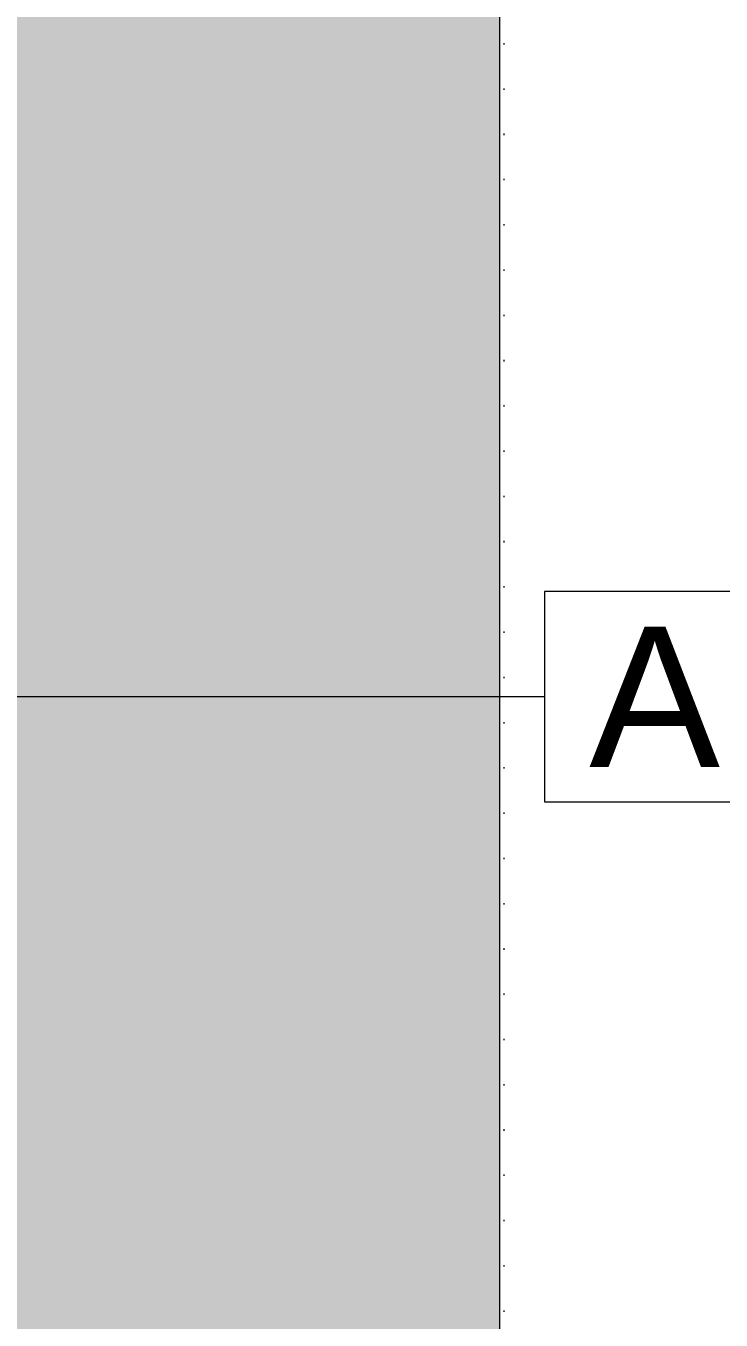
# Model space of a CAD drawing. Extents: x -1299 to 23780, y -3010 to 8106.
# Drawn here: x 4788.7 to 4838.3, y 996.8 to 1089.1 of the extents above; entities that cross this region are included whole.
import ezdxf
from ezdxf.enums import TextEntityAlignment as Align

# ---------------------------------------------------------------- set-up
doc = ezdxf.new("R2010")
doc.units = 0
doc.header["$LTSCALE"] = 25
doc.header["$MEASUREMENT"] = 0
doc.linetypes.add('DOT2', pattern=[0.125, 0, -0.125])
doc.layers.get('0').update_dxf_attribs({"color": 9, "lineweight": 9})
for name, color, linetype, lineweight in [('06D', 9, 'Continuous', 9), ('09', 9, 'Continuous', 9), ('10', 9, 'Continuous', 9), ('20', 9, 'DOT2', 9), ('22', 8, 'Continuous', 9)]:
    doc.layers.add(name, color=color, linetype=linetype, lineweight=lineweight)
doc.styles.add('Arial', font='arial.ttf', dxfattribs={"height": 2.5})

# ---------------------------------------------------------------- blocks, each defined once
blk = doc.blocks.new('0_wallno')
blk.add_lwpolyline([(-7.84, 1.5), (7.942, 1.5), (7.942, -1.5), (-7.84, -1.5)], close=True)
blk.add_lwpolyline([(7.942, 0), (16.132, 0)])
at = {"style": 'Arial'}
blk.add_attdef('GENISLIK', text='', height=2, dxfattribs=at).set_placement((8.442, 0), align=Align.BOTTOM_LEFT)
blk.add_attdef('DUVARNO', text='', height=2, dxfattribs=at).set_placement((0, 0), align=Align.MIDDLE_CENTER)
blk.add_attdef('YUKSEKLIK', text='', height=2, dxfattribs=at).set_placement((8.442, -0.5), align=Align.TOP_LEFT)
blk = doc.blocks.new('p-zemin kat')
at = {"layer": '09'}
h = blk.add_hatch(dxfattribs=at)
h.set_pattern_fill('SQUARE', color=252, scale=20, style=0)
h.paths.add_polyline_path([(4025.505, 285), (4822.5, 285), (4822.5, 2034.319), (4787.5, 2034.319), (4787.5, 320), (4025.505, 320)])
at = {"layer": '06D'}
blk.add_lwpolyline([(4025.505, 285), (4822.5, 285), (4822.5, 2034.319), (4787.5, 2034.319), (4787.5, 320), (4025.505, 320), (4025.505, 285)], close=True, dxfattribs=at)
at = {"layer": '20'}
blk.add_lwpolyline([(1719.557, 284.7), (4822.793, 284.7), (4822.793, 2034.319)], dxfattribs=at)

msp = doc.modelspace()

# ---------------------------------------------------------------- block references
at = {"layer": '10'}
msp.add_blockref('p-zemin kat', (0, 0), dxfattribs=at)
at = {"layer": '22'}
ref = msp.add_blockref('0_wallno', (4865.381, 1041.25), dxfattribs=dict(at, xscale=-5, yscale=5, zscale=5))
ref.add_attrib('DUVARNO', 'AUDI-GC01', dxfattribs={"layer": '0', "height": 10, "style": 'Arial'}).set_placement((4866.118, 1041.25), align=Align.MIDDLE_CENTER)

doc.saveas('drawing.dxf')
